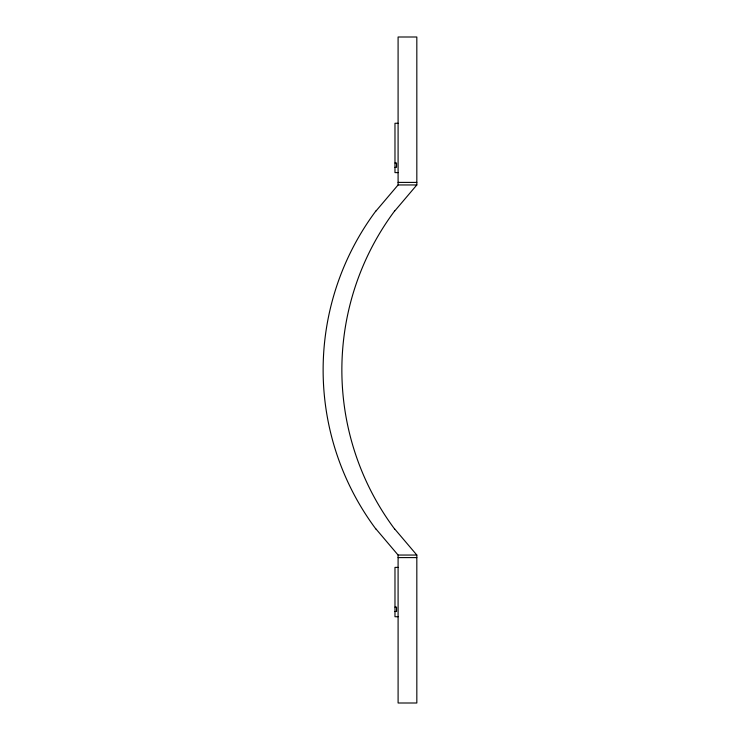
<?xml version="1.0" encoding="UTF-8"?>
<svg xmlns="http://www.w3.org/2000/svg" width="740" height="740" viewBox="0 0 740 740"><rect width="100%" height="100%" fill="white"/><g stroke="black" fill="none" stroke-linecap="round" stroke-linejoin="round"><path stroke-width="1.11" d="M375.985 211.011L398.092 184.954L398.092 37L416.824 37L416.824 184.954L394.716 211.011M398.092 123.266L394.975 123.266L394.975 172.614L398.092 172.614M394.975 162.994L396.538 162.994L396.538 167.351L394.975 167.351M398.092 182.401L416.824 182.401M398.092 184.954L416.824 184.954M398.092 555.046L416.824 555.046L416.833 703L398.101 703L398.092 555.046L375.985 528.989M398.092 557.599L416.824 557.599M398.092 567.386L394.975 567.386L394.975 616.735L398.101 616.735M394.975 607.115L396.538 607.115L396.538 611.471L394.975 611.471M394.716 528.989L416.824 555.046M375.892 529.045A266.086 266.086 0 0 1 375.892 210.956M394.624 529.045A266.086 266.086 0 0 1 394.624 210.956"/></g></svg>
